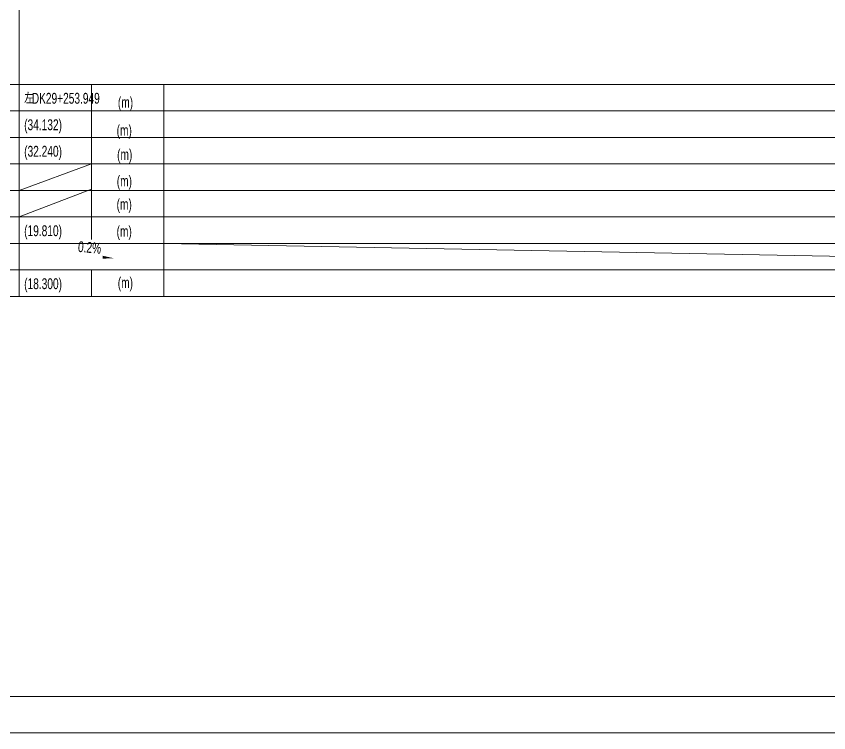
# Model space of a CAD drawing. Extents: x 4 to 13611208, y -605838 to 574722.
# Drawn here: x 13170103 to 13237547, y -419907 to -360409 of the extents above; entities that cross this region are included whole.
import ezdxf

# ---------------------------------------------------------------- set-up
doc = ezdxf.new("R2010")
doc.units = 0
doc.header["$LTSCALE"] = 1000
doc.header["$MEASUREMENT"] = 0
doc.linetypes.add('ACAD_ISO10W100', pattern=[18.5, 12, -3, 0.5, -3])
doc.layers.add('1-线路', color=8, linetype='ACAD_ISO10W100', lineweight=5)
doc.layers.add('PUB_TITLE', color=8, linetype='Continuous', lineweight=5)
doc.layers.add('PUB_TEXT', color=8, linetype='Continuous')
doc.styles.add('C', font='HZTXT_E', dxfattribs={"width": 0.7, "bigfont": 'HZTXT'})

msp = doc.modelspace()

# ---------------------------------------------------------------- linework, layer by layer
at = {"layer": '1-线路', "linetype": 'ByBlock', "ltscale": 0.1}
for p, q in [((13170347.4, -312703.5), (13170347.4, -380917.1)), ((13115697.4, -366069), (13485246.9, -366069)), ((13170347.7, -383669), (13170347.4, -366060.9)), ((13176347.4, -366066.5), (13176347.4, -378960.6)), ((13182347.4, -366060.6), (13182347.4, -383669)), ((13115697.4, -368269), (13485246.9, -368269)), ((13115697.4, -370469), (13485246.9, -370469)), ((13115697.5, -372669), (13485246.9, -372669)), ((13170347.4, -374869), (13176347.4, -372662.5)), ((13115697.5, -374869), (13485246.9, -374869)), ((13170347.4, -377069), (13176347.4, -374762.5)), ((13115697.5, -377069), (13485246.9, -377069)), ((13115697.6, -379269), (13485246.9, -379269)), ((13182347.4, -379269), (13296323, -381469)), ((13115697.6, -381469), (13485246.9, -381469)), ((13176347.4, -381469), (13176347.4, -383669)), ((13115697.7, -383669), (13485246.9, -383669))]:
    msp.add_line(p, q, dxfattribs=at)
msp.add_lwpolyline([(13173705.4, -380122.8, 0, 0, 0), (13178174, -380497, 0, 240, 0), (13177277.1, -380421.9, 0, 0, 0)], format="xyseb", dxfattribs=at)
at = {"layer": 'PUB_TITLE'}
for points in [[(13088665.2, -419906.6), (13534465.2, -419906.6), (13534465.2, -293906.6), (13088665.2, -293906.6)], [(13088665.2, -419906.6), (13534465.2, -419906.6), (13534465.2, -293906.6), (13088665.2, -293906.6)], [(13096165.2, -416906.6), (13531465.2, -416906.6), (13531465.2, -296906.6), (13096165.2, -296906.6)]]:
    msp.add_lwpolyline(points, close=True, dxfattribs=at)

# ---------------------------------------------------------------- texts
at = {"layer": '1-线路', "linetype": 'ByBlock', "style": 'C', "width": 0.7}
for s, p in [('左', (13170761.1, -367670.3)), ('DK29+253.949', (13171391.1, -367670.3)), ('(m)', (13178538.8, -368000.8)), ('(34.132)', (13170761, -369870.3)), ('(m)', (13178436.8, -370324.3)), ('(32.240)', (13170761, -372070.3)), ('(m)', (13178474.3, -372341.8)), ('(m)', (13178445.8, -374539.3)), ('(m)', (13178433.8, -376466.8)), ('(19.810)', (13170761.2, -378670.3)), ('(m)', (13178433.8, -378713.8)), ('(18.300)', (13170761.5, -383070.3)), ('(m)', (13178529.8, -382984.3))]:
    msp.add_text(s, height=900, dxfattribs=at).set_placement(p)
at = {"layer": 'PUB_TEXT', "linetype": 'ByBlock', "style": 'C', "width": 0.7}
msp.add_text('0.2%%%', height=900, rotation=355.213215, dxfattribs=at).set_placement((13175199.9, -379977))

doc.saveas('drawing.dxf')
